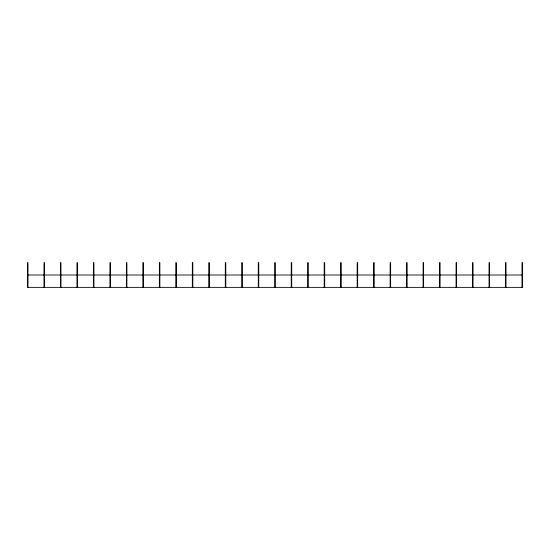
<?xml version="1.0" encoding="UTF-8"?>
<svg xmlns="http://www.w3.org/2000/svg" width="550" height="550" viewBox="0 0 550 550"><rect width="100%" height="100%" fill="white"/><g stroke="black" fill="none" stroke-linecap="round" stroke-linejoin="round"><path stroke-width="0.82" d="M27.5 275L43.986 275M44.481 275L60.466 275M60.961 275L76.952 275M77.447 275L93.431 275M93.926 275L109.917 275M110.412 275L126.404 275M126.899 275L142.883 275M143.378 275L159.369 275M159.864 275L175.849 275M176.344 275L192.335 275M192.83 275L208.821 275M209.316 275L225.301 275M225.796 275L241.787 275M242.282 275L258.266 275M258.761 275L274.752 275M275.248 275L291.239 275M291.734 275L307.718 275M308.213 275L324.204 275M324.699 275L340.684 275M341.179 275L357.17 275M357.665 275L373.656 275M374.151 275L390.136 275M390.631 275L406.622 275M407.117 275L423.101 275M423.596 275L439.587 275M440.082 275L456.074 275M456.569 275L472.553 275M473.048 275L489.039 275M489.534 275L505.519 275M506.014 275L522.5 275M522.005 287.361L522.005 262.639L522.5 262.639L522.5 287.361L27.5 287.361L27.5 262.639L27.995 262.639L27.995 287.361M506.014 287.361L506.014 262.639L505.519 262.639L505.519 287.361M489.534 287.361L489.534 262.639L489.039 262.639L489.039 287.361M473.048 287.361L473.048 262.639L472.553 262.639L472.553 287.361M456.569 287.361L456.569 262.639L456.074 262.639L456.074 287.361M440.082 287.361L440.082 262.639L439.587 262.639L439.587 287.361M423.596 287.361L423.596 262.639L423.101 262.639L423.101 287.361M407.117 287.361L407.117 262.639L406.622 262.639L406.622 287.361M390.631 287.361L390.631 262.639L390.136 262.639L390.136 287.361M374.151 287.361L374.151 262.639L373.656 262.639L373.656 287.361M357.665 287.361L357.665 262.639L357.17 262.639L357.17 287.361M341.179 287.361L341.179 262.639L340.684 262.639L340.684 287.361M324.699 287.361L324.699 262.639L324.204 262.639L324.204 287.361M308.213 287.361L308.213 262.639L307.718 262.639L307.718 287.361M291.734 287.361L291.734 262.639L291.239 262.639L291.239 287.361M275.248 287.361L275.248 262.639L274.752 262.639L274.752 287.361M258.761 287.361L258.761 262.639L258.266 262.639L258.266 287.361M242.282 287.361L242.282 262.639L241.787 262.639L241.787 287.361M225.796 287.361L225.796 262.639L225.301 262.639L225.301 287.361M209.316 287.361L209.316 262.639L208.821 262.639L208.821 287.361M192.83 287.361L192.83 262.639L192.335 262.639L192.335 287.361M176.344 287.361L176.344 262.639L175.849 262.639L175.849 287.361M159.864 287.361L159.864 262.639L159.369 262.639L159.369 287.361M143.378 287.361L143.378 262.639L142.883 262.639L142.883 287.361M126.899 287.361L126.899 262.639L126.404 262.639L126.404 287.361M110.412 287.361L110.412 262.639L109.917 262.639L109.917 287.361M93.926 287.361L93.926 262.639L93.431 262.639L93.431 287.361M77.447 287.361L77.447 262.639L76.952 262.639L76.952 287.361M60.961 287.361L60.961 262.639L60.466 262.639L60.466 287.361M44.481 287.361L44.481 262.639L43.986 262.639L43.986 287.361"/></g></svg>
